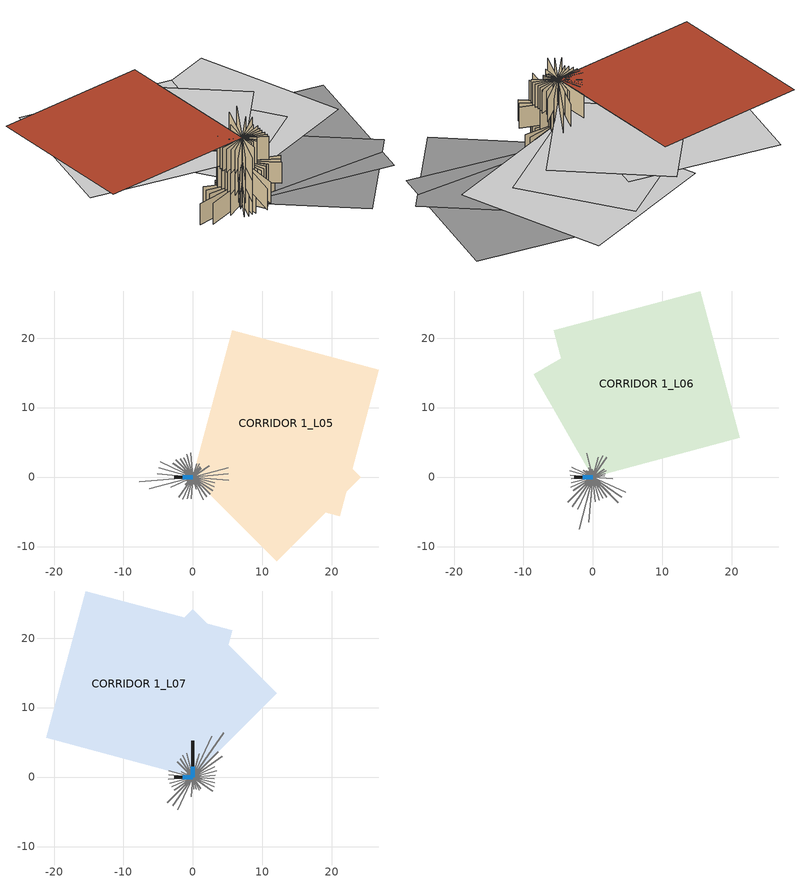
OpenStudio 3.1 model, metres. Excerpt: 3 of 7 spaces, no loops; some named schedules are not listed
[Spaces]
CORRIDOR 1_L05
 floor to CORRIDOR 1_L04 (3_Floor_Interior-WoodFrame): 12.09,12.09 24.17,0 12.09,-12.09 0,0 z13.28; 5.66,21.13 26.79,15.47 21.13,-5.66 0,0 z13.28
 floor adiabatic (3_Floor_Interior-WoodFrame): 0.02,0.04 0.06,0.02 0.04,-0.02 0,0 z13.28
 wall outside (2_Wall_WoodFrame): 0,0 -2.68,0 z13.28:16.51
 wall adiabatic (2_Wall_Interior-WoodFrame): 0,0 -0.84,3.13 / 0,0 -1.31,2.81 / 0,0 -1.86,2.65 / 0,0 -2.49,2.49 / 0,0 -2.87,2.01 / 0,0 -4.74,2.21 / 0,0 -4.94,1.32 / 0,0 -5.15,0.45 / 0,0 -7.72,-0.68 / 0,0 -6.28,-1.68 / 0,0 -2.56,-1.19 / 0,0 -0.89,-0.62 / 0,0 -1.11,-1.11 / 0,0 -2.02,-2.88 / 0,0 -1.48,-3.17 / 0,0 -0.84,-3.13 / 0,0 -0.28,-3.15 / 0,0 0.09,-1.02 / 0,0 0.47,-1.76 / 0,0 1.51,-3.24 / 0,0 1.99,-2.84 / 0,0 2.51,-2.51 / 0,0 2.85,-2 / 0,0 3.07,-1.43 / 0,0 3.16,-0.85 / 0,0 5.19,-0.45 / 0,0 5.06,0.44 / 0,0 5.05,1.35 / 0,0 2.33,1.63 / 0,0 1.23,1.23 / 0,0 1.03,1.48 / 0,0 0.89,1.9 / 0,0 0.52,1.95 / 0,0 0.06,0.72 / 0,0 -0.31,3.5 / 0,0 -0.88,3.27 / 0,0 -1.26,2.69 / 0,0 -0.53,0.76 / 0,0 -0.78,0.78 / 0,0 -2.88,2.02 / 0,0 -1.33,0.62 / 0,0 -1.05,0.28 / 0,0 -1.31,0.11 / 0,0 -1.71,-0.15 / 0,0 -3.27,-0.88 / 0,0 -3.16,-1.48 z13.28:16.51; 0,0 0.3,0.14 z13.28:16.34
 window (1_Win_Storefront): 0,0 -1.41,0 z13.28:14.7; 0,0 -1.48,0 z13.28:14.77
CORRIDOR 1_L06
 floor adiabatic (3_Floor_Interior-WoodFrame): 0.05,0.05 0.05,0 0,0 0,0.05 z16.51
 floor to CORRIDOR 1_L05 (3_Floor_Interior-WoodFrame): 15.47,26.79 21.13,5.66 0,0 -5.66,21.13 z16.51; 6.26,23.35 14.8,8.55 0,0 -8.55,14.8 z16.51
 wall outside (2_Wall_WoodFrame): 0,0 -2.68,0 z16.51:19.74
 wall adiabatic (2_Wall_Interior-WoodFrame): 0,0 -2.66,-1.86 / 0,0 -2.24,-2.24 / 0,0 -0.59,-0.84 / 0,0 -0.77,-1.65 / 0,0 -0.93,-3.46 / 0,0 -0.3,-3.45 / 0,0 0.31,-3.54 / 0,0 0.9,-3.36 / 0,0 1.43,-3.07 / 0,0 1.88,-2.68 / 0,0 3.68,-3.68 / 0,0 4.16,-2.91 / 0,0 4.74,-2.21 / 0,0 2.83,-0.25 / 0,0 1.74,0.15 / 0,0 1.74,0.47 / 0,0 1.9,0.89 / 0,0 1.65,1.16 / 0,0 0.51,0.51 / 0,0 2.01,2.87 / 0,0 1.43,3.07 / 0,0 0.77,2.87 / 0,0 0.08,0.93 / 0,0 -0.1,1.09 / 0,0 -0.91,3.4 / 0,0 -0.62,1.33 / 0,0 -0.63,0.89 / 0,0 -0.93,0.93 / 0,0 -1.41,0.98 / 0,0 -3.07,1.43 / 0,0 -3.37,0.9 / 0,0 -3.23,0.28 / 0,0 -3.09,-0.27 / 0,0 -3.13,-0.84 / 0,0 -3.19,-1.49 / 0,0 -2.87,-2.01 / 0,0 -3.66,-3.66 / 0,0 -3,-4.28 / 0,0 -2.16,-4.64 / 0,0 -2,-7.48 / 0,0 -0.57,-6.47 / 0,0 0.25,-2.81 / 0,0 0.28,-1.05 / 0,0 0.67,-1.43 / 0,0 2.02,-2.88 / 0,0 2.47,-2.47 z16.51:19.74; 0,0 0.32,-0.09 z16.51:19.57
 window (1_Win_Storefront): 0,0 -1.41,0 z16.51:17.92; 0,0 -1.48,0 z16.51:17.99
CORRIDOR 1_L07
 floor to CORRIDOR 1_L06 (3_Floor_Interior-WoodFrame): 0,24.17 12.09,12.09 0,0 -12.09,12.09 z19.74; -15.47,26.79 5.66,21.13 0,0 -21.13,5.66 z19.74
 floor adiabatic (3_Floor_Interior-WoodFrame): -0.02,0.06 0.02,0.04 0,0 -0.04,0.02 z19.74
 wall outside (2_Wall_WoodFrame): 0,0 0,5.22 / 0,0 -2.68,0 z19.74:23.27
 wall adiabatic (2_Wall_Interior-WoodFrame): 0,0 1.59,-1.11 / 0,0 1.57,-0.73 / 0,0 3.13,-0.84 / 0,0 3.09,-0.27 / 0,0 3.22,0.28 / 0,0 3.4,0.91 / 0,0 3.17,1.48 / 0,0 4.23,2.97 / 0,0 3.62,3.62 / 0,0 4.44,6.34 / 0,0 2.75,5.89 / 0,0 0.73,2.72 / 0,0 0.09,1.08 / 0,0 -0.14,1.57 / 0,0 -0.91,3.4 / 0,0 -1.48,3.17 / 0,0 -1.86,2.66 / 0,0 -2.24,2.24 / 0,0 -0.84,0.59 / 0,0 -1.65,0.77 / 0,0 -3.46,0.93 / 0,0 -3.45,0.3 / 0,0 -3.54,-0.31 / 0,0 -3.36,-0.9 / 0,0 -3.07,-1.43 / 0,0 -2.68,-1.88 / 0,0 -3.68,-3.68 / 0,0 -2.91,-4.16 / 0,0 -2.21,-4.74 / 0,0 -0.25,-2.83 / 0,0 0.15,-1.74 / 0,0 0.47,-1.74 / 0,0 0.89,-1.9 / 0,0 1.16,-1.65 / 0,0 0.51,-0.51 / 0,0 2.87,-2.01 / 0,0 3.07,-1.43 / 0,0 1.27,-0.34 / 0,0 1.71,-0.15 / 0,0 1.09,0.1 / 0,0 3.4,0.91 / 0,0 1.33,0.62 / 0,0 0.89,0.63 / 0,0 2.1,2.1 / 0,0 0.53,0.76 / 0,0 1.43,3.07 / 0,0 0.9,3.37 z19.74:23.27; 0,0 -0.09,-0.32 z19.74:23.08
 window (1_Win_Storefront): 0,0 0,1.48 / 0,0 -1.48,0 z19.74:21.22; 0,0 -1.41,0 z19.74:21.15
 roof outside (4_Roof_WoodFrame): 0,0 0,17.09 -17.09,17.09 -17.09,0 z23.27; 0,0 0,21.87 -21.87,21.87 -21.87,0 z23.27
[Site]
SAN JOSE INTL: Latitude {deg}=37.39; Longitude {deg}=-121.96; Time Zone {hr}=-8; Elevation {m}=15.5448
[SizingPeriod:DesignDay] Barometric Pressure {Pa}=101146; Wind Speed {m/s}=2.4; Sky Clearness=0; Rain Indicator=0; Snow Indicator=0; Day of Month=21; Daylight Saving Time Indicator=0; Humidity Indicating Type=Wetbulb; Dry-Bulb Temperature Range Modifier Type=DefaultMultipliers
Name | Maximum Dry-Bulb Temperature {C} | Daily Dry-Bulb Temperature Range {deltaC} | Humidity Indicating Conditions at Maximum Dry-Bulb | Wind Direction {deg} | Month | Day Type | Solar Model Indicator | ASHRAE Taub | ASHRAE Taud
SAN JOSE INTL Ann Htg 99.6% Condns DB | 2.2 | 0 | 2.2 | 150 | 12 | WinterDesignDay | ASHRAEClearSky
SAN JOSE INTL  June .4% Condns DB=>MCWB | 35 | 11.8 | 19.8 | 330 | 6 | SummerDesignDay | ASHRAETau | 0.363 | 2.418
SAN JOSE INTL  July .4% Condns DB=>MCWB | 34.8 | 11.7 | 20.7 | 330 | 7 | SummerDesignDay | ASHRAETau | 0.367 | 2.418
SAN JOSE INTL  August .4% Condns DB=>MCWB | 34.4 | 11.6 | 19.3 | 330 | 8 | SummerDesignDay | ASHRAETau | 0.35 | 2.459
[Site:WaterMainsTemperature]
Calculation Method=Schedule; Temperature Schedule=WaterMainCZ04
[Building]
<Name>FREEDOM CIRCLE BUILDING B</Name>: North Axis {deg}=97
[Material]
Name | Roughness | Thickness {m} | Conductivity {W/m-K} | Density {kg/m3} | Specific Heat {J/kg-K} | Thermal Absorptance | Solar Absorptance | Visible Absorptance
Air Cavity 4in or more | Smooth | 0.1524 | 0.940308 | 1.28148 | 1004.832
Board_5/8in Gypsum; Board_5/8in Gypsum 4; Board_5/8in Gypsum 5; Board_5/8in Gypsum 6; Board_5/8in Gypsum 7 | MediumRough | 0.016002 | 0.158656 | 640.739 | 1130.436 | 0.9 | 0.7 | 0.8
Board_1/2in Plywood; Board_1/2in Plywood 1 | Smooth | 0.0127 | 0.11544 | 480.554 | 1884.06
Finishes_Interior Walls | MediumRough | 0.00635 | 0.0735562 | 464.535 | 1884.06 | 0.9 | 0.7 | 0.8
Finishes_1/4in Roofing | MediumRough | 0.00635 | 0.240918 | 2075.99 | 1507.248 | 0.83 | 0.35 | 0.83
Vapor Permeable Felt; Vapor Permeable Felt 1 | Smooth | 0.003302 | 0.299936 | 230.666 | 1256.04
Finishes_Stucco 1 | MediumRough | 0.022352 | 0.700948 | 1855.1 | 837.36 | 0.9 | 0.7 | 0.8
[Material:NoMass] Roughness=Smooth
Name | Thermal Resistance {m2-K/W}
Roof/Floor_Wood Frame R-19 | 3.12545
Roof/Floor_Wood Frame R-38 | 5.39175
Wall_Wood Frame R-19; Wall_Wood Frame R-19 1 | 2.06248
[Construction]
2_Wall_Interior-WoodFrame: Board_5/8in Gypsum, Wall_Wood Frame R-19, Board_5/8in Gypsum
2_Wall_WoodFrame: Finishes_Stucco 1, Vapor Permeable Felt, Wall_Wood Frame R-19 1, Board_5/8in Gypsum 4, Board_5/8in Gypsum 5
3_Floor_Interior-WoodFrame: Finishes_Interior Walls, Board_1/2in Plywood, Roof/Floor_Wood Frame R-19, Board_5/8in Gypsum 6
4_Roof_WoodFrame: Finishes_1/4in Roofing, Vapor Permeable Felt 1, Board_1/2in Plywood 1, Air Cavity 4in or more, Roof/Floor_Wood Frame R-38, Board_5/8in Gypsum 7
1_Win_Storefront: 1_Win_Storefront Material
[WindowMaterial:SimpleGlazingSystem]
1_Win_Storefront Material: U-Factor {W/m2-K}=2.32809; Solar Heat Gain Coefficient=0.26; Visible Transmittance=0.46
[Space]
Name | Building Story | Thermal Zone | Design Specification Outdoor Air Object
CORRIDOR 1_L05 | Corridor_L05 | TZ-Corridor_L05 | TZ-Corridor_L05 Design Specification Outdoor Air
CORRIDOR 1_L06 | Corridor_L06 | TZ-Corridor_L06 | TZ-Corridor_L06 Design Specification Outdoor Air
CORRIDOR 1_L07 | Corridor_L07 | TZ-Corridor_L07 | TZ-Corridor_L07 Design Specification Outdoor Air
[ThermalZone] Multiplier=1; Use Ideal Air Loads=No
Name | Volume {m3} | Thermostat
TZ-Corridor_L05 | 2485.68 | TZ-Corridor_L05 Thermostat
TZ-Corridor_L06 | 2485.68 | TZ-Corridor_L06 Thermostat
TZ-Corridor_L07 | 2720.55 | TZ-Corridor_L07 Thermostat
[BuildingStory]
Corridor_L05; Corridor_L06; Corridor_L07
[People:Definition] Number of People Calculation Method=People/Area; People per Space Floor Area {person/m2}=0.0538196; Fraction Radiant=0.3; Sensible Heat Fraction=0.5
CORRIDOR 1_L05 People Definition; CORRIDOR 1_L06 People Definition; CORRIDOR 1_L07 People Definition
[People] Number of People Schedule=OfficeOccupancy; Multiplier=1
Name | People Definition | Space or SpaceType | Activity Level Schedule
CORRIDOR 1_L05 People | CORRIDOR 1_L05 People Definition | CORRIDOR 1_L05 | CORRIDOR 1_L05 People Activity Level
CORRIDOR 1_L06 People | CORRIDOR 1_L06 People Definition | CORRIDOR 1_L06 | CORRIDOR 1_L06 People Activity Level
CORRIDOR 1_L07 People | CORRIDOR 1_L07 People Definition | CORRIDOR 1_L07 | CORRIDOR 1_L07 People Activity Level
[SpaceInfiltration:DesignFlowRate] Schedule=OfficeInfiltration; Design Flow Rate Calculation Method=Flow/ExteriorWallArea; Flow per Exterior Surface Area {m3/s-m2}=0.00187757; Constant Term Coefficient=0; Temperature Term Coefficient=0; Velocity Term Coefficient=0.224052; Velocity Squared Term Coefficient=0
Name | Space or SpaceType
CORRIDOR 1_L05 Space Infiltration Design Flow Rate 1 | CORRIDOR 1_L05
CORRIDOR 1_L06 Space Infiltration Design Flow Rate 1 | CORRIDOR 1_L06
CORRIDOR 1_L07 Space Infiltration Design Flow Rate 1 | CORRIDOR 1_L07
[Lights:Definition] Design Level Calculation Method=Watts/Area; Watts per Space Floor Area {W/m2}=2.44755; Fraction Radiant=0.54; Return Air Fraction=0
CORRIDOR 1_L05 Regulated Lights Definition; CORRIDOR 1_L06 Regulated Lights Definition; CORRIDOR 1_L07 Regulated Lights Definition
[Lights] Schedule=OfficeLights; Fraction Replaceable=1
Name | Lights Definition | Space or SpaceType
CORRIDOR 1_L05 Regulated Lights | CORRIDOR 1_L05 Regulated Lights Definition | CORRIDOR 1_L05
CORRIDOR 1_L06 Regulated Lights | CORRIDOR 1_L06 Regulated Lights Definition | CORRIDOR 1_L06
CORRIDOR 1_L07 Regulated Lights | CORRIDOR 1_L07 Regulated Lights Definition | CORRIDOR 1_L07
[ThermostatSetpoint:DualSetpoint] Heating Setpoint Temperature Schedule=OfficeHtgSetpt; Cooling Setpoint Temperature Schedule=OfficeClgSetpt
TZ-Corridor_L05 Thermostat; TZ-Corridor_L06 Thermostat; TZ-Corridor_L07 Thermostat
[DesignSpecification:OutdoorAir] Outdoor Air Method=Maximum; Outdoor Air Flow per Person {m3/s-person}=0; Outdoor Air Flow per Floor Area {m3/s-m2}=0.000762
TZ-Corridor_L05 Design Specification Outdoor Air; TZ-Corridor_L06 Design Specification Outdoor Air; TZ-Corridor_L07 Design Specification Outdoor Air
[Schedule:Day]
OnDay; OfficeInfiltrationSun: 1, 0, 1, 2, 0, 1, 3, 0, 1, 4, 0, 1, 5, 0, 1, 6, 0, 1, 7, 0, 1, 8, 0, 1, 9, 0, 1, 10, 0, 1, 11, 0, 1, 12, 0, 1, 13, 0, 1, 14, 0, 1, 15, 0, 1, 16, 0, 1, 17, 0, 1, 18, 0, 1, 19, 0, 1, 20, 0, 1, 21, 0, 1, 22, 0, 1, 23, 0, 1, 24, 0, 1
OffDay: 1, 0, 0, 2, 0, 0, 3, 0, 0, 4, 0, 0, 5, 0, 0, 6, 0, 0, 7, 0, 0, 8, 0, 0, 9, 0, 0, 10, 0, 0, 11, 0, 0, 12, 0, 0, 13, 0, 0, 14, 0, 0, 15, 0, 0, 16, 0, 0, 17, 0, 0, 18, 0, 0, 19, 0, 0, 20, 0, 0, 21, 0, 0, 22, 0, 0, 23, 0, 0, 24, 0, 0
OfficeOccupancySun: 1, 0, 0, 2, 0, 0, 3, 0, 0, 4, 0, 0, 5, 0, 0, 6, 0, 0, 7, 0, 0.05, 8, 0, 0.05, 9, 0, 0.05, 10, 0, 0.05, 11, 0, 0.05, 12, 0, 0.05, 13, 0, 0.05, 14, 0, 0.05, 15, 0, 0.05, 16, 0, 0.05, 17, 0, 0.05, 18, 0, 0.05, 19, 0, 0, 20, 0, 0, 21, 0, 0, 22, 0, 0, 23, 0, 0, 24, 0, 0
OfficeOccupancyWD: 1, 0, 0, 2, 0, 0, 3, 0, 0, 4, 0, 0, 5, 0, 0, 6, 0, 0, 7, 0, 0.1, 8, 0, 0.2, 9, 0, 0.95, 10, 0, 0.95, 11, 0, 0.95, 12, 0, 0.95, 13, 0, 0.5, 14, 0, 0.95, 15, 0, 0.95, 16, 0, 0.95, 17, 0, 0.95, 18, 0, 0.3, 19, 0, 0.1, 20, 0, 0.1, 21, 0, 0.1, 22, 0, 0.1, 23, 0, 0.05, 24, 0, 0.05
OfficeOccupancySat: 1, 0, 0, 2, 0, 0, 3, 0, 0, 4, 0, 0, 5, 0, 0, 6, 0, 0, 7, 0, 0.1, 8, 0, 0.1, 9, 0, 0.3, 10, 0, 0.3, 11, 0, 0.3, 12, 0, 0.3, 13, 0, 0.1, 14, 0, 0.1, 15, 0, 0.1, 16, 0, 0.1, 17, 0, 0.1, 18, 0, 0.05, 19, 0, 0.05, 20, 0, 0, 21, 0, 0, 22, 0, 0, 23, 0, 0, 24, 0, 0
OfficeInfiltrationWD: 1, 0, 1, 2, 0, 1, 3, 0, 1, 4, 0, 1, 5, 0, 1, 6, 0, 0.25, 7, 0, 0.25, 8, 0, 0.25, 9, 0, 0.25, 10, 0, 0.25, 11, 0, 0.25, 12, 0, 0.25, 13, 0, 0.25, 14, 0, 0.25, 15, 0, 0.25, 16, 0, 0.25, 17, 0, 0.25, 18, 0, 0.25, 19, 0, 0.25, 20, 0, 0.25, 21, 0, 0.25, 22, 0, 0.25, 23, 0, 0.25, 24, 0, 0.25
OfficeInfiltrationSat: 1, 0, 1, 2, 0, 1, 3, 0, 1, 4, 0, 1, 5, 0, 1, 6, 0, 0.25, 7, 0, 0.25, 8, 0, 0.25, 9, 0, 0.25, 10, 0, 0.25, 11, 0, 0.25, 12, 0, 0.25, 13, 0, 0.25, 14, 0, 0.25, 15, 0, 0.25, 16, 0, 0.25, 17, 0, 0.25, 18, 0, 0.25, 19, 0, 0.25, 20, 0, 1, 21, 0, 1, 22, 0, 1, 23, 0, 1, 24, 0, 1
OfficeLightsSun: 1, 0, 0.05, 2, 0, 0.05, 3, 0, 0.05, 4, 0, 0.05, 5, 0, 0.05, 6, 0, 0.05, 7, 0, 0.05, 8, 0, 0.05, 9, 0, 0.05, 10, 0, 0.05, 11, 0, 0.05, 12, 0, 0.05, 13, 0, 0.05, 14, 0, 0.05, 15, 0, 0.05, 16, 0, 0.05, 17, 0, 0.05, 18, 0, 0.05, 19, 0, 0.05, 20, 0, 0.05, 21, 0, 0.05, 22, 0, 0.05, 23, 0, 0.05, 24, 0, 0.05
OfficeLightsWD: 1, 0, 0.05, 2, 0, 0.05, 3, 0, 0.05, 4, 0, 0.05, 5, 0, 0.05, 6, 0, 0.1, 7, 0, 0.1, 8, 0, 0.3, 9, 0, 0.65, 10, 0, 0.65, 11, 0, 0.65, 12, 0, 0.65, 13, 0, 0.65, 14, 0, 0.65, 15, 0, 0.65, 16, 0, 0.65, 17, 0, 0.65, 18, 0, 0.35, 19, 0, 0.3, 20, 0, 0.3, 21, 0, 0.2, 22, 0, 0.2, 23, 0, 0.1, 24, 0, 0.05
OfficeLightsSat: 1, 0, 0.05, 2, 0, 0.05, 3, 0, 0.05, 4, 0, 0.05, 5, 0, 0.05, 6, 0, 0.05, 7, 0, 0.1, 8, 0, 0.1, 9, 0, 0.3, 10, 0, 0.3, 11, 0, 0.3, 12, 0, 0.3, 13, 0, 0.15, 14, 0, 0.15, 15, 0, 0.15, 16, 0, 0.15, 17, 0, 0.15, 18, 0, 0.05, 19, 0, 0.05, 20, 0, 0.05, 21, 0, 0.05, 22, 0, 0.05, 23, 0, 0.05, 24, 0, 0.05
OfficeHtgSetptSun: 1, 0, 15.5556, 2, 0, 15.5556, 3, 0, 15.5556, 4, 0, 15.5556, 5, 0, 15.5556, 6, 0, 15.5556, 7, 0, 15.5556, 8, 0, 15.5556, 9, 0, 15.5556, 10, 0, 15.5556, 11, 0, 15.5556, 12, 0, 15.5556, 13, 0, 15.5556, 14, 0, 15.5556, 15, 0, 15.5556, 16, 0, 15.5556, 17, 0, 15.5556, 18, 0, 15.5556, 19, 0, 15.5556, 20, 0, 15.5556, 21, 0, 15.5556, 22, 0, 15.5556, 23, 0, 15.5556, 24, 0, 15.5556
OfficeHtgSetptWD: 1, 0, 15.5556, 2, 0, 15.5556, 3, 0, 15.5556, 4, 0, 15.5556, 5, 0, 15.5556, 6, 0, 21.1111, 7, 0, 21.1111, 8, 0, 21.1111, 9, 0, 21.1111, 10, 0, 21.1111, 11, 0, 21.1111, 12, 0, 21.1111, 13, 0, 21.1111, 14, 0, 21.1111, 15, 0, 21.1111, 16, 0, 21.1111, 17, 0, 21.1111, 18, 0, 21.1111, 19, 0, 21.1111, 20, 0, 21.1111, 21, 0, 21.1111, 22, 0, 21.1111, 23, 0, 21.1111, 24, 0, 21.1111
OfficeHtgSetptSat: 1, 0, 15.5556, 2, 0, 15.5556, 3, 0, 15.5556, 4, 0, 15.5556, 5, 0, 15.5556, 6, 0, 21.1111, 7, 0, 21.1111, 8, 0, 21.1111, 9, 0, 21.1111, 10, 0, 21.1111, 11, 0, 21.1111, 12, 0, 21.1111, 13, 0, 21.1111, 14, 0, 21.1111, 15, 0, 21.1111, 16, 0, 21.1111, 17, 0, 21.1111, 18, 0, 21.1111, 19, 0, 21.1111, 20, 0, 15.5556, 21, 0, 15.5556, 22, 0, 15.5556, 23, 0, 15.5556, 24, 0, 15.5556
OfficeClgSetptSun: 1, 0, 29.4444, 2, 0, 29.4444, 3, 0, 29.4444, 4, 0, 29.4444, 5, 0, 29.4444, 6, 0, 29.4444, 7, 0, 29.4444, 8, 0, 29.4444, 9, 0, 29.4444, 10, 0, 29.4444, 11, 0, 29.4444, 12, 0, 29.4444, 13, 0, 29.4444, 14, 0, 29.4444, 15, 0, 29.4444, 16, 0, 29.4444, 17, 0, 29.4444, 18, 0, 29.4444, 19, 0, 29.4444, 20, 0, 29.4444, 21, 0, 29.4444, 22, 0, 29.4444, 23, 0, 29.4444, 24, 0, 29.4444
Schedule:Day #5; Schedule:Day #6; Schedule:Day #7: 24, 0, 146.536
[Schedule:Week]
WaterMainCZ04JanWk: WaterMainCZ04Jan, WaterMainCZ04Jan, WaterMainCZ04Jan, WaterMainCZ04Jan, WaterMainCZ04Jan, WaterMainCZ04Jan, WaterMainCZ04Jan, WaterMainCZ04Jan, WaterMainCZ04Jan, WaterMainCZ04Jan, WaterMainCZ04Jan, WaterMainCZ04Jan
WaterMainCZ04FebWk: WaterMainCZ04Feb, WaterMainCZ04Feb, WaterMainCZ04Feb, WaterMainCZ04Feb, WaterMainCZ04Feb, WaterMainCZ04Feb, WaterMainCZ04Feb, WaterMainCZ04Feb, WaterMainCZ04Feb, WaterMainCZ04Feb, WaterMainCZ04Feb, WaterMainCZ04Feb
WaterMainCZ04MarWk: WaterMainCZ04Mar, WaterMainCZ04Mar, WaterMainCZ04Mar, WaterMainCZ04Mar, WaterMainCZ04Mar, WaterMainCZ04Mar, WaterMainCZ04Mar, WaterMainCZ04Mar, WaterMainCZ04Mar, WaterMainCZ04Mar, WaterMainCZ04Mar, WaterMainCZ04Mar
WaterMainCZ04AprWk: WaterMainCZ04Apr, WaterMainCZ04Apr, WaterMainCZ04Apr, WaterMainCZ04Apr, WaterMainCZ04Apr, WaterMainCZ04Apr, WaterMainCZ04Apr, WaterMainCZ04Apr, WaterMainCZ04Apr, WaterMainCZ04Apr, WaterMainCZ04Apr, WaterMainCZ04Apr
WaterMainCZ04MayWk: WaterMainCZ04May, WaterMainCZ04May, WaterMainCZ04May, WaterMainCZ04May, WaterMainCZ04May, WaterMainCZ04May, WaterMainCZ04May, WaterMainCZ04May, WaterMainCZ04May, WaterMainCZ04May, WaterMainCZ04May, WaterMainCZ04May
WaterMainCZ04JunWk: WaterMainCZ04Jun, WaterMainCZ04Jun, WaterMainCZ04Jun, WaterMainCZ04Jun, WaterMainCZ04Jun, WaterMainCZ04Jun, WaterMainCZ04Jun, WaterMainCZ04Jun, WaterMainCZ04Jun, WaterMainCZ04Jun, WaterMainCZ04Jun, WaterMainCZ04Jun
WaterMainCZ04JulWk: WaterMainCZ04Jul, WaterMainCZ04Jul, WaterMainCZ04Jul, WaterMainCZ04Jul, WaterMainCZ04Jul, WaterMainCZ04Jul, WaterMainCZ04Jul, WaterMainCZ04Jul, WaterMainCZ04Jul, WaterMainCZ04Jul, WaterMainCZ04Jul, WaterMainCZ04Jul
WaterMainCZ04AugWk: WaterMainCZ04Aug, WaterMainCZ04Aug, WaterMainCZ04Aug, WaterMainCZ04Aug, WaterMainCZ04Aug, WaterMainCZ04Aug, WaterMainCZ04Aug, WaterMainCZ04Aug, WaterMainCZ04Aug, WaterMainCZ04Aug, WaterMainCZ04Aug, WaterMainCZ04Aug
WaterMainCZ04SepWk: WaterMainCZ04Sep, WaterMainCZ04Sep, WaterMainCZ04Sep, WaterMainCZ04Sep, WaterMainCZ04Sep, WaterMainCZ04Sep, WaterMainCZ04Sep, WaterMainCZ04Sep, WaterMainCZ04Sep, WaterMainCZ04Sep, WaterMainCZ04Sep, WaterMainCZ04Sep
WaterMainCZ04OctWk: WaterMainCZ04Oct, WaterMainCZ04Oct, WaterMainCZ04Oct, WaterMainCZ04Oct, WaterMainCZ04Oct, WaterMainCZ04Oct, WaterMainCZ04Oct, WaterMainCZ04Oct, WaterMainCZ04Oct, WaterMainCZ04Oct, WaterMainCZ04Oct, WaterMainCZ04Oct
WaterMainCZ04NovWk: WaterMainCZ04Nov, WaterMainCZ04Nov, WaterMainCZ04Nov, WaterMainCZ04Nov, WaterMainCZ04Nov, WaterMainCZ04Nov, WaterMainCZ04Nov, WaterMainCZ04Nov, WaterMainCZ04Nov, WaterMainCZ04Nov, WaterMainCZ04Nov, WaterMainCZ04Nov
WaterMainCZ04DecWk: WaterMainCZ04Dec, WaterMainCZ04Dec, WaterMainCZ04Dec, WaterMainCZ04Dec, WaterMainCZ04Dec, WaterMainCZ04Dec, WaterMainCZ04Dec, WaterMainCZ04Dec, WaterMainCZ04Dec, WaterMainCZ04Dec, WaterMainCZ04Dec, WaterMainCZ04Dec
OfficeOccupancyWk: OfficeOccupancySun, OfficeOccupancyWD, OfficeOccupancyWD, OfficeOccupancyWD, OfficeOccupancyWD, OfficeOccupancyWD, OfficeOccupancySat, OfficeOccupancySun, OnDay, OffDay, OfficeOccupancySun, OfficeOccupancySun
OfficeInfiltrationWk: OfficeInfiltrationSun, OfficeInfiltrationWD, OfficeInfiltrationWD, OfficeInfiltrationWD, OfficeInfiltrationWD, OfficeInfiltrationWD, OfficeInfiltrationSat, OfficeInfiltrationSun, OfficeInfiltrationWD, OfficeInfiltrationWD, OfficeInfiltrationSun, OfficeInfiltrationSun
OfficeLightsWk: OfficeLightsSun, OfficeLightsWD, OfficeLightsWD, OfficeLightsWD, OfficeLightsWD, OfficeLightsWD, OfficeLightsSat, OfficeLightsSun, OnDay, OffDay, OfficeLightsSun, OfficeLightsSun
OfficeHtgSetptWk: OfficeHtgSetptSun, OfficeHtgSetptWD, OfficeHtgSetptWD, OfficeHtgSetptWD, OfficeHtgSetptWD, OfficeHtgSetptWD, OfficeHtgSetptSat, OfficeHtgSetptSun, OfficeHtgSetptWD, OfficeHtgSetptWD, OfficeHtgSetptSun, OfficeHtgSetptSun
OfficeClgSetptWk: OfficeClgSetptSun, OfficeClgSetptWD, OfficeClgSetptWD, OfficeClgSetptWD, OfficeClgSetptWD, OfficeClgSetptWD, OfficeClgSetptSat, OfficeClgSetptSun, OfficeClgSetptWD, OfficeClgSetptWD, OfficeClgSetptSun, OfficeClgSetptSun
[Schedule:Year]
WaterMainCZ04: 1, 31, WaterMainCZ04JanWk, 2, 28, WaterMainCZ04FebWk, 3, 31, WaterMainCZ04MarWk, 4, 30, WaterMainCZ04AprWk, 5, 31, WaterMainCZ04MayWk, 6, 30, WaterMainCZ04JunWk, 7, 31, WaterMainCZ04JulWk, 8, 31, WaterMainCZ04AugWk, 9, 30, WaterMainCZ04SepWk, 10, 31, WaterMainCZ04OctWk, 11, 30, WaterMainCZ04NovWk, 12, 31, WaterMainCZ04DecWk
OfficeOccupancy: 12, 31, OfficeOccupancyWk
OfficeInfiltration: 12, 31, OfficeInfiltrationWk
OfficeLights: 12, 31, OfficeLightsWk
OfficeHtgSetpt: 12, 31, OfficeHtgSetptWk
OfficeClgSetpt: 12, 31, OfficeClgSetptWk
[Schedule:Ruleset]
Name | Default Day Schedule
CORRIDOR 1_L05 People Activity Level | Schedule:Day #5
CORRIDOR 1_L06 People Activity Level | Schedule:Day #6
CORRIDOR 1_L07 People Activity Level | Schedule:Day #7
